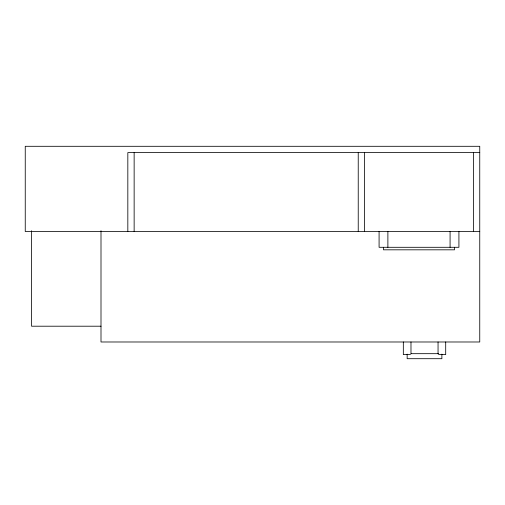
<?xml version="1.0" encoding="UTF-8"?>
<svg xmlns="http://www.w3.org/2000/svg" width="505" height="505" viewBox="0 0 505 505"><rect width="100%" height="100%" fill="white"/><g stroke="black" fill="none" stroke-linecap="round" stroke-linejoin="round"><path stroke-width="0.76" d="M479.75 152.611L127.828 152.611L127.828 231.517M479.75 231.517L25.25 231.517L25.25 146.298L479.75 146.298L479.75 341.986L101 341.986L101 230.728M101 326.205L31.562 326.205L31.562 230.728M411.102 353.677L438.719 353.677M410.47 354.611L403.331 354.611L403.331 341.986M438.561 354.611L445.7 354.611L445.7 341.986M473.438 152.611L473.438 231.517M458.919 231.517L458.919 247.298L379.085 247.298L379.085 231.517M454.5 247.298L454.5 249.823L383.484 249.823L383.484 247.298M450.081 231.517L450.081 247.298M441.875 354.131L441.875 358.702L407.156 358.702L407.156 354.131M438.05 341.986L438.05 353.822M410.982 341.986L410.982 353.822M387.884 231.517L387.884 247.298M364.547 152.611L364.547 231.517M358.234 152.611L358.234 231.517M134.141 152.611L134.141 231.517"/></g></svg>
